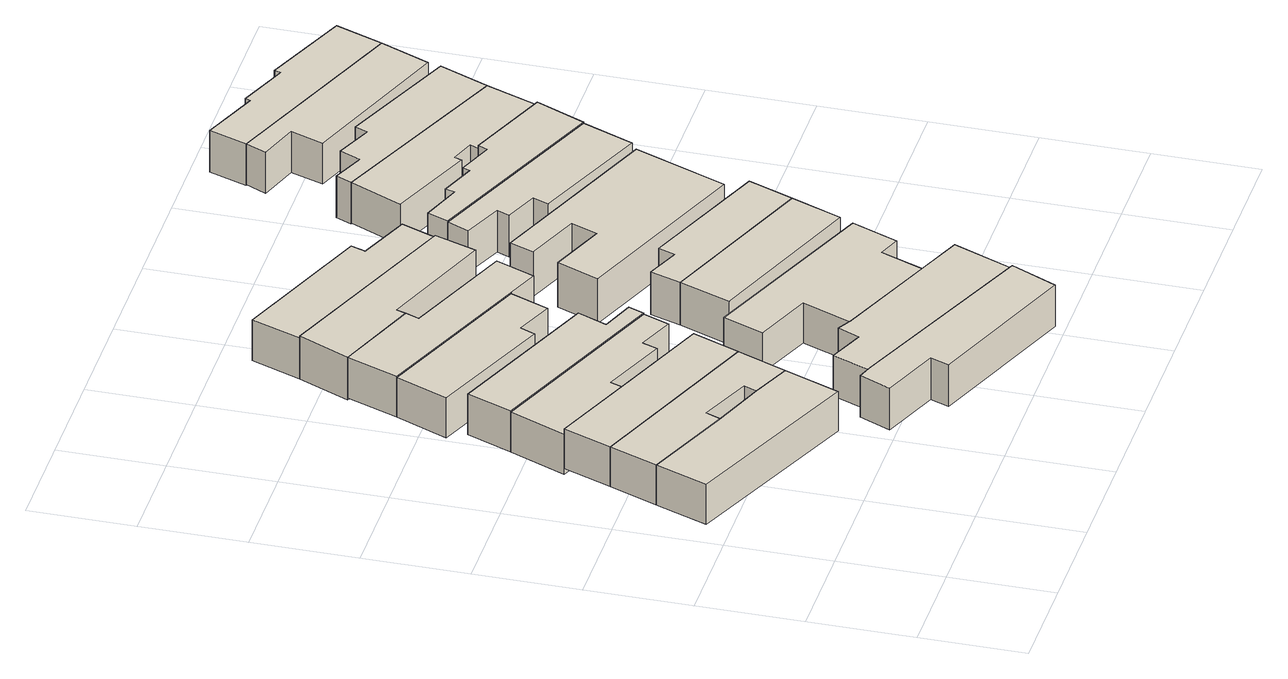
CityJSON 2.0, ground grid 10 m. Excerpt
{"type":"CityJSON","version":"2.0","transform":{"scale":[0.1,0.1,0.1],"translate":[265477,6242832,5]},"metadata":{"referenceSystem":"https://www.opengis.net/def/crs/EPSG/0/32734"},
"CityObjects":{
"building1":{"type":"Building","attributes":{"address":"39 Westminster Road Salt River Cape Town","building":"house","building:levels":"1","footprint":{"type":"Polygon"},"plus_code":"CVXCX4X5+XJW","ground_height":6.43,"building_height":4.1,"roof_height":10.53},"geometry":[{"type":"Solid","lod":"1","boundaries":[[[[0,1,2,3]],[[1,4,5,2]],[[4,6,7,5]],[[6,8,9,7]],[[8,10,11,9]],[[10,0,3,11]],[[3,2,5,7,9,11]],[[10,8,6,4,1,0]]]]}]},
"building2":{"type":"Building","attributes":{"address":"37 Westminster Road Salt River Cape Town","building":"house","building:levels":"1","footprint":{"type":"Polygon"},"plus_code":"CVXFX8X5+XMR","ground_height":6.43,"building_height":4.1,"roof_height":10.53},"geometry":[{"type":"Solid","lod":"1","boundaries":[[[[10,8,9,11]],[[8,12,13,9]],[[12,14,15,13]],[[14,6,7,15]],[[6,4,5,7]],[[4,16,17,5]],[[16,18,19,17]],[[18,10,11,19]],[[11,9,13,15,7,5,17,19]],[[18,16,4,6,14,12,8,10]]]]}]},
"building3":{"type":"Building","attributes":{"address":"35 Westminster Road Salt River Cape Town","building":"house","building:levels":"1","footprint":{"type":"Polygon"},"plus_code":"CVXHXCX3+XQR","ground_height":6.43,"building_height":4.1,"roof_height":10.53},"geometry":[{"type":"Solid","lod":"1","boundaries":[[[[16,20,21,17]],[[20,22,23,21]],[[22,24,25,26,23]],[[24,18,27,19,26,25]],[[18,16,17,19,27]],[[17,21,23,26,19]],[[18,24,22,20,16]]]]}]},
"building4":{"type":"Building","attributes":{"address":"33 Westminster Road Salt River Cape Town","building":"house","building:levels":"1","footprint":{"type":"Polygon"},"plus_code":"CVXCXJXH+X9X","ground_height":5.78,"building_height":4.1,"roof_height":9.88},"geometry":[{"type":"Solid","lod":"1","boundaries":[[[[28,29,30,25]],[[29,31,32,30]],[[31,33,34,32]],[[33,35,36,34]],[[35,37,38,36]],[[37,39,40,38]],[[39,41,42,40]],[[41,28,25,42]],[[25,30,32,34,36,38,40,42]],[[41,39,37,35,33,31,29,28]]]]}]},
"building5":{"type":"Building","attributes":{"address":"31 Westminster Road Salt River Cape Town","building":"house","building:levels":"1","footprint":{"type":"Polygon"},"plus_code":"CVXPX4XC+XGR","ground_height":5.89,"building_height":4.1,"roof_height":9.99},"geometry":[{"type":"Solid","lod":"1","boundaries":[[[[41,39,40,43,44,42]],[[39,45,46,43,40]],[[45,47,48,46]],[[47,49,50,48]],[[49,51,52,50]],[[51,41,42,44,52]],[[44,43,46,48,50,52]],[[51,49,47,45,39,41]]]]}]},
"building6":{"type":"Building","attributes":{"address":"Portland Road Salt River Cape Town","building":"house","building:levels":"1","footprint":{"type":"Polygon"},"plus_code":"C2X8XXXH+XQV","ground_height":6.93,"building_height":4.1,"roof_height":11.03},"geometry":[{"type":"Solid","lod":"1","boundaries":[[[[53,54,55,56,57,58]],[[54,59,60,56,55]],[[59,61,62,60]],[[61,63,64,62]],[[63,65,66,64]],[[65,67,68,66]],[[67,53,58,57,68]],[[57,56,60,62,64,66,68]],[[67,65,63,61,59,54,53]]]]}]},
"building7":{"type":"Building","attributes":{"address":"29 Westminster Road Salt River Cape Town","building":"house","building:levels":"1","footprint":{"type":"Polygon"},"plus_code":"CVXHXPXH+XVR","ground_height":5.5,"building_height":4.1,"roof_height":9.6},"geometry":[{"type":"Solid","lod":"1","boundaries":[[[[69,70,71,72]],[[70,73,74,71]],[[73,75,76,74]],[[75,77,78,76]],[[77,79,80,78]],[[79,69,72,80]],[[72,71,74,76,78,80]],[[79,77,75,73,70,69]]]]}]},
"building8":{"type":"Building","attributes":{"address":"Portland Road Salt River Cape Town","building":"house","building:levels":"1","footprint":{"type":"Polygon"},"plus_code":"C2XFXXX7+XXX","ground_height":6.58,"building_height":4.1,"roof_height":10.68},"geometry":[{"type":"Solid","lod":"1","boundaries":[[[[81,82,83,58]],[[82,84,85,83]],[[84,86,87,88,85]],[[86,89,90,91,88,87]],[[89,92,93,91,90]],[[92,94,95,93]],[[94,96,55,95]],[[96,81,58,55]],[[58,83,85,88,91,93,95,55]],[[96,94,92,89,86,84,82,81]]]]}]},
"building9":{"type":"Building","attributes":{"address":"27 Westminster Road Salt River Cape Town","building":"house","building:levels":"1","footprint":{"type":"Polygon"},"plus_code":"CVXXX4XQ+X4R","ground_height":5.64,"building_height":4.1,"roof_height":9.74},"geometry":[{"type":"Solid","lod":"1","boundaries":[[[[69,79,80,97,98,72]],[[79,99,100,97,80]],[[99,101,102,100]],[[101,103,104,102]],[[103,105,106,104]],[[105,107,108,106]],[[107,69,72,98,108]],[[98,97,100,102,104,106,108]],[[107,105,103,101,99,79,69]]]]}]},
"building10":{"type":"Building","attributes":{"address":"Portland Road Salt River Cape Town","building":"house","building:levels":"1","footprint":{"type":"Polygon"},"plus_code":"C2XPX3X9+X2V","ground_height":6.4,"building_height":4.1,"roof_height":10.5},"geometry":[{"type":"Solid","lod":"1","boundaries":[[[[109,110,111,112]],[[110,113,114,111]],[[113,115,116,114]],[[115,117,118,116]],[[117,119,120,118]],[[119,121,122,120]],[[121,123,87,122]],[[123,109,112,87]],[[112,111,114,116,118,120,122,87]],[[123,121,119,117,115,113,110,109]]]]}]},
"building11":{"type":"Building","attributes":{"address":"25 Westminster Road Salt River Cape Town","building":"house","building:levels":"1","footprint":{"type":"Polygon"},"plus_code":"C2X3X3XJ+X9V","ground_height":5.64,"building_height":4.1,"roof_height":9.74},"geometry":[{"type":"Solid","lod":"1","boundaries":[[[[124,125,106,108]],[[125,126,127,106]],[[126,128,129,127]],[[128,130,131,132,129]],[[130,133,134,135,132,131]],[[133,124,108,135,134]],[[108,106,127,129,132,135]],[[133,130,128,126,125,124]]]]}]},
"building12":{"type":"Building","attributes":{"address":"23 Westminster Road Salt River Cape Town","building":"house","building:levels":"1","footprint":{"type":"Polygon"},"plus_code":"C2X4X9X7+X4R","ground_height":5.36,"building_height":4.1,"roof_height":9.46},"geometry":[{"type":"Solid","lod":"1","boundaries":[[[[133,130,131,134]],[[130,136,137,131]],[[136,138,139,137]],[[138,140,141,139]],[[140,142,143,141]],[[142,133,134,143]],[[134,131,137,139,141,143]],[[142,140,138,136,130,133]]]]}]},
"building13":{"type":"Building","attributes":{"address":"38 Portland Road Salt River Cape Town","building":"house","building:levels":"1","footprint":{"type":"Polygon"},"plus_code":"C2XQXFXX+XWR","ground_height":6.4,"building_height":4.1,"roof_height":10.5},"geometry":[{"type":"Solid","lod":"1","boundaries":[[[[144,145,146,147]],[[145,148,149,146]],[[148,150,151,149]],[[150,144,147,151]],[[147,146,149,151]],[[150,148,145,144]]]]}]},
"building14":{"type":"Building","attributes":{"address":"36 Portland Road Salt River Cape Town","building":"house","building:levels":"1","footprint":{"type":"Polygon"},"plus_code":"C2XVX8XC+X3W","ground_height":6.4,"building_height":4.1,"roof_height":10.5},"geometry":[{"type":"Solid","lod":"1","boundaries":[[[[144,150,151,147]],[[150,152,153,151]],[[152,154,155,153]],[[154,156,157,155]],[[156,158,159,157]],[[158,144,147,159]],[[147,151,153,155,157,159]],[[158,156,154,152,150,144]]]]}]},
"building15":{"type":"Building","attributes":{"address":"34 Portland Road Salt River Cape Town","building":"house","building:levels":"1","footprint":{"type":"Polygon"},"plus_code":"C2XWX8X5+X6W","ground_height":6.13,"building_height":4.1,"roof_height":10.23},"geometry":[{"type":"Solid","lod":"1","boundaries":[[[[160,161,162,163]],[[161,164,165,162]],[[164,166,167,165]],[[166,168,169,167]],[[168,170,171,169]],[[170,172,173,171]],[[172,174,175,173]],[[174,160,163,175]],[[163,162,165,167,169,171,173,175]],[[174,172,170,168,166,164,161,160]]]]}]},
"building16":{"type":"Building","attributes":{"address":"32 Portland Road Salt River Cape Town","building":"house","building:levels":"1","footprint":{"type":"Polygon"},"plus_code":"C3X4XJXG+XCR","ground_height":5.78,"building_height":4.1,"roof_height":9.88},"geometry":[{"type":"Solid","lod":"1","boundaries":[[[[176,177,178,179]],[[177,180,181,178]],[[180,182,183,181]],[[182,184,185,183]],[[184,186,187,185]],[[186,188,189,187]],[[188,190,191,189]],[[190,176,179,191]],[[179,178,181,183,185,187,189,191]],[[190,188,186,184,182,180,177,176]]]]}]},
"building17":{"type":"Building","attributes":{"address":"30 Portland Road Salt River Cape Town","building":"house","building:levels":"1","footprint":{"type":"Polygon"},"plus_code":"C3XFXPX9+XRV","ground_height":5.9,"building_height":4.1,"roof_height":10},"geometry":[{"type":"Solid","lod":"1","boundaries":[[[[192,193,194,195,196,197]],[[193,198,199,195,194]],[[198,200,201,199]],[[200,202,203,201]],[[202,204,205,203]],[[204,206,207,205]],[[206,208,209,207]],[[208,210,178,211,209]],[[210,212,179,213,211,178]],[[212,192,197,196,213,179]],[[196,195,199,201,203,205,207,209,211,213]],[[212,210,208,206,204,202,200,198,193,192]]]]}]},
"building18":{"type":"Building","attributes":{"address":"28 Portland Road Salt River Cape Town","building":"house","building:levels":"1","footprint":{"type":"Polygon"},"plus_code":"C3X7XXXH+XVW","ground_height":5.58,"building_height":4.1,"roof_height":9.68},"geometry":[{"type":"Solid","lod":"1","boundaries":[[[[214,215,216,217]],[[215,218,219,216]],[[218,220,221,219]],[[220,222,223,221]],[[222,224,225,223]],[[224,193,194,225]],[[193,192,197,194]],[[192,214,217,197]],[[217,216,219,221,223,225,194,197]],[[192,193,224,222,220,218,215,214]]]]}]},
"building19":{"type":"Building","attributes":{"address":"26 Portland Road Salt River Cape Town","building":"house","building:levels":"1","footprint":{"type":"Polygon"},"plus_code":"C3XCX3XR+XCV","ground_height":5.58,"building_height":4.1,"roof_height":9.68},"geometry":[{"type":"Solid","lod":"1","boundaries":[[[[226,227,228,217]],[[227,229,230,228]],[[229,231,232,230]],[[231,233,234,232]],[[233,235,236,234]],[[235,237,238,236]],[[237,239,216,238]],[[239,226,217,216]],[[217,228,230,232,234,236,238,216]],[[239,237,235,233,231,229,227,226]]]]}]},
"building20":{"type":"Building","attributes":{"address":"24 Portland Road Salt River Cape Town","building":"house","building:levels":"1","footprint":{"type":"Polygon"},"plus_code":"C3XFXGXW+XJX","ground_height":5.32,"building_height":4.1,"roof_height":9.42},"geometry":[{"type":"Solid","lod":"1","boundaries":[[[[240,241,242,243]],[[241,244,245,242]],[[244,246,247,245]],[[246,248,249,247]],[[248,250,251,249]],[[250,240,243,251]],[[243,242,245,247,249,251]],[[250,248,246,244,241,240]]]]}]},
"building21":{"type":"Building","attributes":{"address":"22 Portland Road Salt River Cape Town","building":"house","building:levels":"1","footprint":{"type":"Polygon"},"plus_code":"C3XJXCXG+XMV","ground_height":5.32,"building_height":4.1,"roof_height":9.42},"geometry":[{"type":"Solid","lod":"1","boundaries":[[[[252,253,254,255,256,257]],[[253,258,259,255,254]],[[258,260,261,259]],[[260,262,263,261]],[[262,264,265,263]],[[264,266,242,265]],[[266,267,243,242]],[[267,252,257,256,243]],[[256,255,259,261,263,265,242,243]],[[267,266,264,262,260,258,253,252]]]]}]}
},
"vertices":[
[10,218,14],[183,145,14],[183,145,55],[10,218,55],[204,198,14],[204,198,55],[166,214,14],[166,214,55],[115,233,14],[115,233,55],[29,268,14],[29,268,55],
[121,247,14],[121,247,55],[171,226,14],[171,226,55],[223,245,14],[223,245,55],[47,314,14],[47,314,55],
[241,290,14],[241,290,55],[150,326,14],[150,326,55],[65,360,14],[65,360,49],[65,360,55],[47,314,49],
[65,360,8],[150,326,8],[150,326,49],[156,342,8],[156,342,49],[219,317,8],[219,317,49],[224,331,8],[224,331,49],[259,317,8],[259,317,49],[269,342,8],[269,342,49],[88,414,8],[88,414,49],
[269,342,50],[88,414,50],[275,357,8],[275,357,50],[243,369,8],[243,369,50],[255,397,8],[255,397,50],[105,457,8],[105,457,50],
[409,48,17],[220,126,17],[220,126,57],[220,126,60],[409,48,60],[409,48,57],[205,131,17],[205,131,60],[192,101,17],[192,101,60],[248,79,17],[248,79,60],[241,61,17],[241,61,60],[388,4,17],[388,4,60],
[121,525,5],[100,475,5],[100,475,46],[121,525,46],[219,427,5],[219,427,46],[225,441,5],[225,441,46],[261,426,5],[261,426,46],[276,463,5],[276,463,46],
[409,48,15],[433,106,15],[433,106,57],[391,123,15],[391,123,57],[293,162,15],[293,162,55],[293,162,57],[278,170,15],[278,170,55],[278,170,57],[269,149,15],[269,149,57],[235,163,15],[235,163,57],[220,126,15],
[276,463,47],[121,525,47],[307,451,5],[307,451,47],[322,488,5],[322,488,47],[216,530,5],[216,530,47],[221,543,5],[221,543,47],[140,574,5],[140,574,47],
[391,123,14],[408,165,14],[408,165,55],[391,123,55],[429,157,14],[429,157,55],[447,201,14],[447,201,55],[272,271,14],[272,271,55],[257,232,14],[257,232,55],[312,210,14],[312,210,55],[293,162,14],
[140,574,3],[221,543,3],[224,552,3],[224,552,47],[334,510,3],[334,510,47],[348,550,3],[348,550,45],[348,550,47],[162,623,3],[162,623,45],[162,623,47],
[361,583,3],[361,583,45],[311,603,3],[311,603,45],[316,617,3],[316,617,45],[180,670,3],[180,670,45],
[317,322,11],[298,273,11],[298,273,55],[317,322,55],[453,214,11],[453,214,55],[472,262,11],[472,262,55],
[489,305,11],[489,305,55],[365,354,11],[365,354,55],[359,338,11],[359,338,55],[327,351,11],[327,351,55],
[483,326,6],[518,414,6],[518,414,52],[483,326,52],[345,482,6],[345,482,52],[336,459,6],[336,459,52],[389,438,6],[389,438,52],[379,413,6],[379,413,52],[325,434,6],[325,434,52],[309,394,6],[309,394,52],
[551,470,6],[368,544,6],[368,544,49],[551,470,49],[359,523,6],[359,523,49],[397,507,6],[397,507,49],[392,495,6],[392,495,49],[424,482,6],[424,482,49],[418,467,6],[418,467,49],[531,421,6],[531,421,49],
[572,517,5],[492,549,5],[492,549,47],[492,549,50],[572,517,50],[572,517,47],[488,540,5],[488,540,50],[454,553,5],[454,553,50],[451,546,5],[451,546,50],[417,559,5],[417,559,50],[415,550,5],[415,550,50],[376,564,5],[376,564,50],[368,544,5],[368,544,50],[551,470,5],[551,470,50],
[591,567,5],[411,642,5],[411,642,47],[591,567,47],[388,592,5],[388,592,47],[470,558,5],[470,558,47],[473,565,5],[473,565,47],[495,557,5],[495,557,47],
[591,567,4],[611,614,4],[611,614,47],[498,661,4],[498,661,47],[493,649,4],[493,649,47],[457,664,4],[457,664,47],[449,644,4],[449,644,47],[418,657,4],[418,657,47],[411,642,4],
[638,674,2],[452,747,2],[452,747,44],[638,674,44],[443,727,2],[443,727,44],[481,714,2],[481,714,44],[470,683,2],[470,683,44],[618,627,2],[618,627,44],
[655,719,1],[572,753,1],[572,753,43],[572,753,44],[655,719,44],[655,719,43],[570,747,1],[570,747,44],[522,766,1],[522,766,44],[520,761,1],[520,761,44],[465,783,1],[465,783,44],[452,747,1],[638,674,1]
]}
